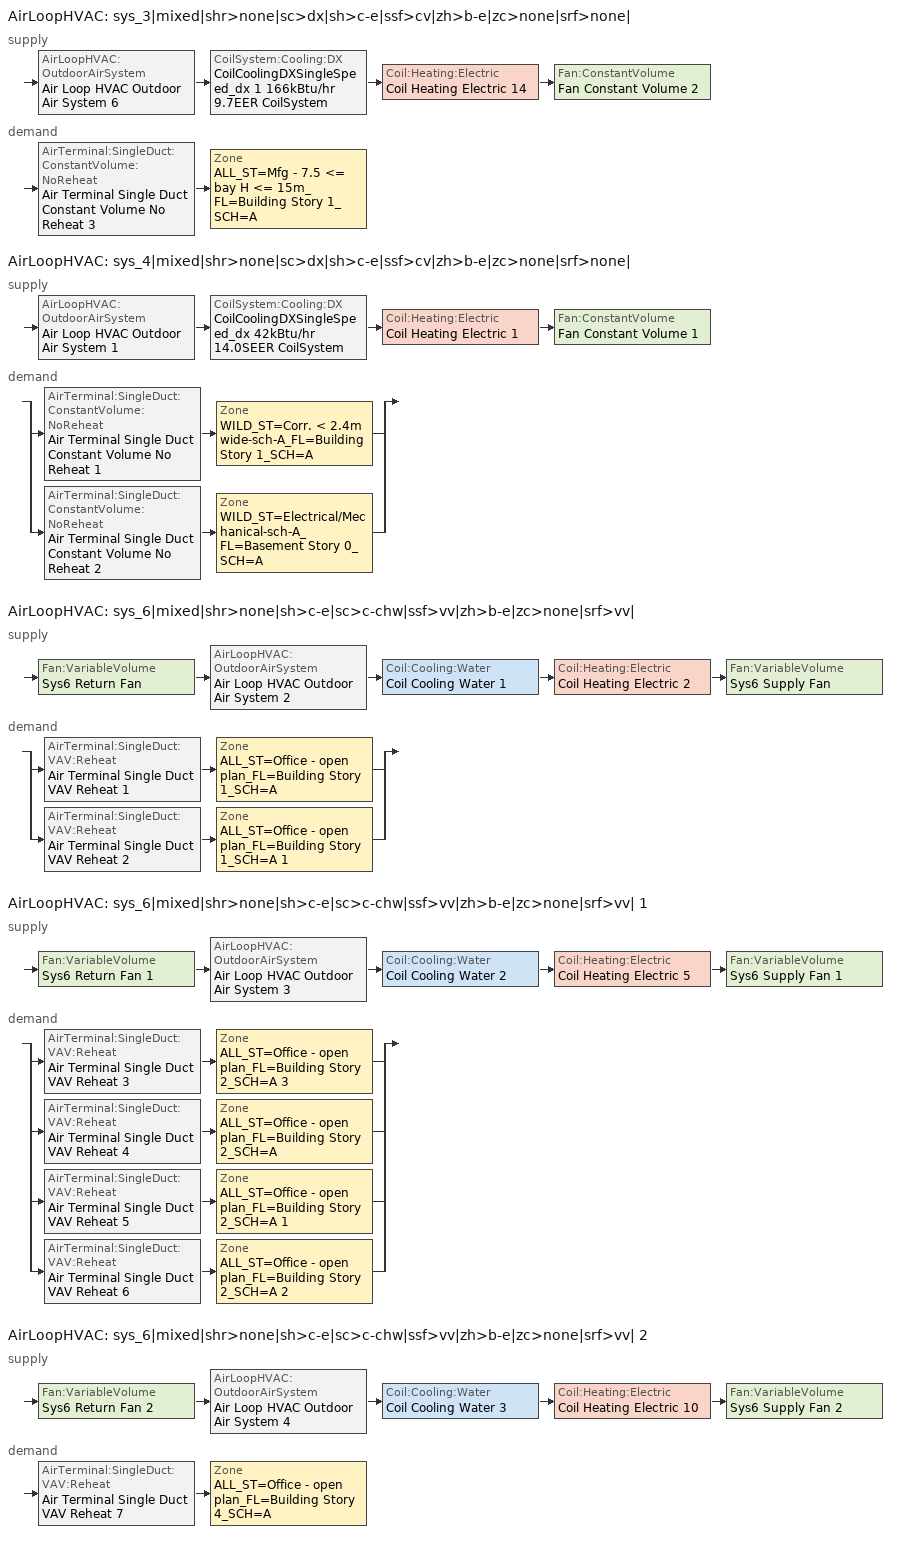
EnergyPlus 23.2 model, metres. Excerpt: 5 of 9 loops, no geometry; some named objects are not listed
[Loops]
AirLoopHVAC 'sys_3|mixed|shr>none|sc>dx|sh>c-e|ssf>cv|zh>b-e|zc>none|srf>none|'
 supply: AirLoopHVAC:OutdoorAirSystem 'Air Loop HVAC Outdoor Air System 6' > CoilSystem:Cooling:DX 'CoilCoolingDXSingleSpeed_dx 1 166kBtu/hr 9.7EER CoilSystem' > Coil:Heating:Electric 'Coil Heating Electric 14' > Fan:ConstantVolume 'Fan Constant Volume 2'
 demand: AirTerminal:SingleDuct:ConstantVolume:NoReheat 'Air Terminal Single Duct Constant Volume No Reheat 3' > Zone 'ALL_ST=Mfg - 7.5 <= bay H <= 15m_FL=Building Story 1_SCH=A'
AirLoopHVAC 'sys_4|mixed|shr>none|sc>dx|sh>c-e|ssf>cv|zh>b-e|zc>none|srf>none|'
 supply: AirLoopHVAC:OutdoorAirSystem 'Air Loop HVAC Outdoor Air System 1' > CoilSystem:Cooling:DX 'CoilCoolingDXSingleSpeed_dx 42kBtu/hr 14.0SEER CoilSystem' > Coil:Heating:Electric 'Coil Heating Electric 1' > Fan:ConstantVolume 'Fan Constant Volume 1'
 demand: split
  | AirTerminal:SingleDuct:ConstantVolume:NoReheat 'Air Terminal Single Duct Constant Volume No Reheat 1' > Zone 'WILD_ST=Corr. < 2.4m wide-sch-A_FL=Building Story 1_SCH=A'
  | AirTerminal:SingleDuct:ConstantVolume:NoReheat 'Air Terminal Single Duct Constant Volume No Reheat 2' > Zone 'WILD_ST=Electrical/Mechanical-sch-A_FL=Basement Story 0_SCH=A'
AirLoopHVAC 'sys_6|mixed|shr>none|sh>c-e|sc>c-chw|ssf>vv|zh>b-e|zc>none|srf>vv|'
 supply: Fan:VariableVolume 'Sys6 Return Fan' > AirLoopHVAC:OutdoorAirSystem 'Air Loop HVAC Outdoor Air System 2' > Coil:Cooling:Water 'Coil Cooling Water 1' > Coil:Heating:Electric 'Coil Heating Electric 2' > Fan:VariableVolume 'Sys6 Supply Fan'
 demand: split
  | AirTerminal:SingleDuct:VAV:Reheat 'Air Terminal Single Duct VAV Reheat 1' > Zone 'ALL_ST=Office - open plan_FL=Building Story 1_SCH=A'
  | AirTerminal:SingleDuct:VAV:Reheat 'Air Terminal Single Duct VAV Reheat 2' > Zone 'ALL_ST=Office - open plan_FL=Building Story 1_SCH=A 1'
AirLoopHVAC 'sys_6|mixed|shr>none|sh>c-e|sc>c-chw|ssf>vv|zh>b-e|zc>none|srf>vv| 1'
 supply: Fan:VariableVolume 'Sys6 Return Fan 1' > AirLoopHVAC:OutdoorAirSystem 'Air Loop HVAC Outdoor Air System 3' > Coil:Cooling:Water 'Coil Cooling Water 2' > Coil:Heating:Electric 'Coil Heating Electric 5' > Fan:VariableVolume 'Sys6 Supply Fan 1'
 demand: split
  | AirTerminal:SingleDuct:VAV:Reheat 'Air Terminal Single Duct VAV Reheat 3' > Zone 'ALL_ST=Office - open plan_FL=Building Story 2_SCH=A 3'
  | AirTerminal:SingleDuct:VAV:Reheat 'Air Terminal Single Duct VAV Reheat 4' > Zone 'ALL_ST=Office - open plan_FL=Building Story 2_SCH=A'
  | AirTerminal:SingleDuct:VAV:Reheat 'Air Terminal Single Duct VAV Reheat 5' > Zone 'ALL_ST=Office - open plan_FL=Building Story 2_SCH=A 1'
  | AirTerminal:SingleDuct:VAV:Reheat 'Air Terminal Single Duct VAV Reheat 6' > Zone 'ALL_ST=Office - open plan_FL=Building Story 2_SCH=A 2'
AirLoopHVAC 'sys_6|mixed|shr>none|sh>c-e|sc>c-chw|ssf>vv|zh>b-e|zc>none|srf>vv| 2'
 supply: Fan:VariableVolume 'Sys6 Return Fan 2' > AirLoopHVAC:OutdoorAirSystem 'Air Loop HVAC Outdoor Air System 4' > Coil:Cooling:Water 'Coil Cooling Water 3' > Coil:Heating:Electric 'Coil Heating Electric 10' > Fan:VariableVolume 'Sys6 Supply Fan 2'
 demand: AirTerminal:SingleDuct:VAV:Reheat 'Air Terminal Single Duct VAV Reheat 7' > Zone 'ALL_ST=Office - open plan_FL=Building Story 4_SCH=A'
[ZoneControl:Thermostat] Temperature Difference Between Cutout And Setpoint {deltaC}=0
Name | Zone or ZoneList | Control Type Schedule | Control 1
ALL_ST=Mfg - 7.5 <= bay H <= 15m_FL=Building Story 1_SCH=A Thermostat | ALL_ST=Mfg - 7.5 <= bay H <= 15m_FL=Building Story 1_SCH=A | ALL_ST=Mfg - 7.5 <= bay H <= 15m_FL=Building Story 1_SCH=A Thermostat Schedule | Space Function Mfg - 7.5 <= bay H <= 15m Thermostat 3
ALL_ST=Office - open plan_FL=Building Story 1_SCH=A Thermostat | ALL_ST=Office - open plan_FL=Building Story 1_SCH=A | ALL_ST=Office - open plan_FL=Building Story 1_SCH=A Thermostat Schedule | Space Function Office - open plan Thermostat 22
ALL_ST=Office - open plan_FL=Building Story 1_SCH=A 1 Thermostat | ALL_ST=Office - open plan_FL=Building Story 1_SCH=A 1 | ALL_ST=Office - open plan_FL=Building Story 1_SCH=A 1 Thermostat Schedule | Space Function Office - open plan Thermostat 26
ALL_ST=Office - open plan_FL=Building Story 2_SCH=A Thermostat | ALL_ST=Office - open plan_FL=Building Story 2_SCH=A | ALL_ST=Office - open plan_FL=Building Story 2_SCH=A Thermostat Schedule | Space Function Office - open plan Thermostat 19
ALL_ST=Office - open plan_FL=Building Story 2_SCH=A 1 Thermostat | ALL_ST=Office - open plan_FL=Building Story 2_SCH=A 1 | ALL_ST=Office - open plan_FL=Building Story 2_SCH=A 1 Thermostat Schedule | Space Function Office - open plan Thermostat 20
ALL_ST=Office - open plan_FL=Building Story 2_SCH=A 2 Thermostat | ALL_ST=Office - open plan_FL=Building Story 2_SCH=A 2 | ALL_ST=Office - open plan_FL=Building Story 2_SCH=A 2 Thermostat Schedule | Space Function Office - open plan Thermostat 21
ALL_ST=Office - open plan_FL=Building Story 2_SCH=A 3 Thermostat | ALL_ST=Office - open plan_FL=Building Story 2_SCH=A 3 | ALL_ST=Office - open plan_FL=Building Story 2_SCH=A 3 Thermostat Schedule | Space Function Office - open plan Thermostat 25
ALL_ST=Office - open plan_FL=Building Story 4_SCH=A Thermostat | ALL_ST=Office - open plan_FL=Building Story 4_SCH=A | ALL_ST=Office - open plan_FL=Building Story 4_SCH=A Thermostat Schedule | Space Function Office - open plan Thermostat 24
WILD_ST=Corr. < 2.4m wide-sch-A_FL=Building Story 1_SCH=A Thermostat | WILD_ST=Corr. < 2.4m wide-sch-A_FL=Building Story 1_SCH=A | WILD_ST=Corr. < 2.4m wide-sch-A_FL=Building Story 1_SCH=A Thermostat Schedule | Space Function Corr. < 2.4m wide-sch-A Thermostat 3
WILD_ST=Electrical/Mechanical-sch-A_FL=Basement Story 0_SCH=A Thermostat | WILD_ST=Electrical/Mechanical-sch-A_FL=Basement Story 0_SCH=A | WILD_ST=Electrical/Mechanical-sch-A_FL=Basement Story 0_SCH=A Thermostat Schedule | Space Function Electrical/Mechanical-sch-A Thermostat 3
[ThermostatSetpoint:DualSetpoint] Heating Setpoint Temperature Schedule=NECB-A-Thermostat Setpoint-Heating; Cooling Setpoint Temperature Schedule=NECB-A-Thermostat Setpoint-Cooling
Space Function Mfg - 7.5 <= bay H <= 15m Thermostat 3; Space Function Office - open plan Thermostat 22; Space Function Office - open plan Thermostat 26; Space Function Office - open plan Thermostat 19; Space Function Office - open plan Thermostat 20; Space Function Office - open plan Thermostat 21; Space Function Office - open plan Thermostat 25; Space Function Office - open plan Thermostat 24; Space Function Corr. < 2.4m wide-sch-A Thermostat 3; Space Function Electrical/Mechanical-sch-A Thermostat 3
[ZoneHVAC:Baseboard:Convective:Electric] Availability Schedule=Always On Discrete; Heating Design Capacity {W}=Autosize; Efficiency=1
Zone HVAC Baseboard Convective Electric 11; Zone HVAC Baseboard Convective Electric 3; Zone HVAC Baseboard Convective Electric 4; Zone HVAC Baseboard Convective Electric 6; Zone HVAC Baseboard Convective Electric 7; Zone HVAC Baseboard Convective Electric 8; Zone HVAC Baseboard Convective Electric 5; Zone HVAC Baseboard Convective Electric 9; Zone HVAC Baseboard Convective Electric 1; Zone HVAC Baseboard Convective Electric 2
[AirTerminal:SingleDuct:ConstantVolume:NoReheat] Availability Schedule=Always On Discrete; Maximum Air Flow Rate {m3/s}=AutoSize
Air Terminal Single Duct Constant Volume No Reheat 3; Air Terminal Single Duct Constant Volume No Reheat 1; Air Terminal Single Duct Constant Volume No Reheat 2
[Zone equipment]
ALL_ST=Mfg - 7.5 <= bay H <= 15m_FL=Building Story 1_SCH=A: Zone HVAC Baseboard Convective Electric 11, Air Terminal Single Duct Constant Volume No Reheat 3
ALL_ST=Office - open plan_FL=Building Story 1_SCH=A: Zone HVAC Baseboard Convective Electric 3, Air Terminal Single Duct VAV Reheat 1
ALL_ST=Office - open plan_FL=Building Story 1_SCH=A 1: Zone HVAC Baseboard Convective Electric 4, Air Terminal Single Duct VAV Reheat 2
ALL_ST=Office - open plan_FL=Building Story 2_SCH=A: Zone HVAC Baseboard Convective Electric 6, Air Terminal Single Duct VAV Reheat 4
ALL_ST=Office - open plan_FL=Building Story 2_SCH=A 1: Zone HVAC Baseboard Convective Electric 7, Air Terminal Single Duct VAV Reheat 5
ALL_ST=Office - open plan_FL=Building Story 2_SCH=A 2: Zone HVAC Baseboard Convective Electric 8, Air Terminal Single Duct VAV Reheat 6
ALL_ST=Office - open plan_FL=Building Story 2_SCH=A 3: Zone HVAC Baseboard Convective Electric 5, Air Terminal Single Duct VAV Reheat 3
ALL_ST=Office - open plan_FL=Building Story 4_SCH=A: Zone HVAC Baseboard Convective Electric 9, Air Terminal Single Duct VAV Reheat 7
WILD_ST=Corr. < 2.4m wide-sch-A_FL=Building Story 1_SCH=A: Zone HVAC Baseboard Convective Electric 1, Air Terminal Single Duct Constant Volume No Reheat 1
WILD_ST=Electrical/Mechanical-sch-A_FL=Basement Story 0_SCH=A: Zone HVAC Baseboard Convective Electric 2, Air Terminal Single Duct Constant Volume No Reheat 2
[Sizing:Zone] Zone Cooling Design Supply Air Temperature Input Method=TemperatureDifference; Zone Cooling Design Supply Air Temperature {C}=14; Zone Cooling Design Supply Air Temperature Difference {deltaC}=11; Zone Heating Design Supply Air Temperature Input Method=TemperatureDifference; Zone Heating Design Supply Air Temperature {C}=40; Zone Heating Design Supply Air Temperature Difference {deltaC}=21; Zone Cooling Design Supply Air Humidity Ratio {kgWater/kgDryAir}=0.0085; Zone Heating Design Supply Air Humidity Ratio {kgWater/kgDryAir}=0.008; Zone Heating Sizing Factor=1.3; Zone Cooling Sizing Factor=1.1; Cooling Design Air Flow Method=DesignDay; Cooling Design Air Flow Rate {m3/s}=0; Cooling Minimum Air Flow per Zone Floor Area {m3/s-m2}=0.000762; Cooling Minimum Air Flow {m3/s}=0; Cooling Minimum Air Flow Fraction=0; Heating Design Air Flow Method=DesignDay; Heating Design Air Flow Rate {m3/s}=0; Heating Maximum Air Flow per Zone Floor Area {m3/s-m2}=0.002032; Heating Maximum Air Flow {m3/s}=0.141576; Heating Maximum Air Flow Fraction=0.3; Account for Dedicated Outdoor Air System=No; Zone Load Sizing Method=Sensible Load Only No Latent Load; Zone Latent Cooling Design Supply Air Humidity Ratio Input Method=HumidityRatioDifference; Zone Cooling Design Supply Air Humidity Ratio Difference {kgWater/kgDryAir}=0.005; Zone Latent Heating Design Supply Air Humidity Ratio Input Method=HumidityRatioDifference; Zone Humidification Design Supply Air Humidity Ratio Difference {kgWater/kgDryAir}=0.005
Name | Design Specification Outdoor Air Object
ALL_ST=Mfg - 7.5 <= bay H <= 15m_FL=Building Story 1_SCH=A | ALL_ST=Mfg - 7.5 <= bay H <= 15m_FL=Building Story 1_SCH=A DSOA Space List
ALL_ST=Office - open plan_FL=Building Story 1_SCH=A | ALL_ST=Office - open plan_FL=Building Story 1_SCH=A DSOA Space List
ALL_ST=Office - open plan_FL=Building Story 1_SCH=A 1 | ALL_ST=Office - open plan_FL=Building Story 1_SCH=A 1 DSOA Space List
ALL_ST=Office - open plan_FL=Building Story 2_SCH=A | ALL_ST=Office - open plan_FL=Building Story 2_SCH=A DSOA Space List
ALL_ST=Office - open plan_FL=Building Story 2_SCH=A 1 | ALL_ST=Office - open plan_FL=Building Story 2_SCH=A 1 DSOA Space List
ALL_ST=Office - open plan_FL=Building Story 2_SCH=A 2 | ALL_ST=Office - open plan_FL=Building Story 2_SCH=A 2 DSOA Space List
ALL_ST=Office - open plan_FL=Building Story 2_SCH=A 3 | ALL_ST=Office - open plan_FL=Building Story 2_SCH=A 3 DSOA Space List
ALL_ST=Office - open plan_FL=Building Story 4_SCH=A | ALL_ST=Office - open plan_FL=Building Story 4_SCH=A DSOA Space List
WILD_ST=Corr. < 2.4m wide-sch-A_FL=Building Story 1_SCH=A | WILD_ST=Corr. < 2.4m wide-sch-A_FL=Building Story 1_SCH=A DSOA Space List
WILD_ST=Electrical/Mechanical-sch-A_FL=Basement Story 0_SCH=A | WILD_ST=Electrical/Mechanical-sch-A_FL=Basement Story 0_SCH=A DSOA Space List
[Controller:MechanicalVentilation] Demand Controlled Ventilation=No; System Outdoor Air Method=ZoneSum
Name | Availability Schedule | Zone or ZoneList Name 1 | Design Specification Outdoor Air Object Name 1 | Zone or ZoneList Name 2 | Design Specification Outdoor Air Object Name 2 | Zone or ZoneList Name 3 | Design Specification Outdoor Air Object Name 3 | Zone or ZoneList Name 4 | Design Specification Outdoor Air Object Name 4
Controller Mechanical Ventilation 6 | sys_3|mixed|shr>none|sc>dx|sh>c-e|ssf>cv|zh>b-e|zc>none|srf>none| Occ Sch | ALL_ST=Mfg - 7.5 <= bay H <= 15m_FL=Building Story 1_SCH=A | Space Function Mfg - 7.5 <= bay H <= 15m Ventilation
Controller Mechanical Ventilation 2 | sys_6|mixed|shr>none|sh>c-e|sc>c-chw|ssf>vv|zh>b-e|zc>none|srf>vv| Occ Sch | ALL_ST=Office - open plan_FL=Building Story 1_SCH=A | Space Function Office - open plan Ventilation | ALL_ST=Office - open plan_FL=Building Story 1_SCH=A 1 | Space Function Office - open plan Ventilation
Controller Mechanical Ventilation 3 | sys_6|mixed|shr>none|sh>c-e|sc>c-chw|ssf>vv|zh>b-e|zc>none|srf>vv| 1 Occ Sch | ALL_ST=Office - open plan_FL=Building Story 2_SCH=A | Space Function Office - open plan Ventilation | ALL_ST=Office - open plan_FL=Building Story 2_SCH=A 1 | Space Function Office - open plan Ventilation | ALL_ST=Office - open plan_FL=Building Story 2_SCH=A 2 | Space Function Office - open plan Ventilation | ALL_ST=Office - open plan_FL=Building Story 2_SCH=A 3 | Space Function Office - open plan Ventilation
Controller Mechanical Ventilation 4 | sys_6|mixed|shr>none|sh>c-e|sc>c-chw|ssf>vv|zh>b-e|zc>none|srf>vv| 2 Occ Sch | ALL_ST=Office - open plan_FL=Building Story 4_SCH=A | Space Function Office - open plan Ventilation
Controller Mechanical Ventilation 1 | sys_4|mixed|shr>none|sc>dx|sh>c-e|ssf>cv|zh>b-e|zc>none|srf>none| Occ Sch | WILD_ST=Corr. < 2.4m wide-sch-A_FL=Building Story 1_SCH=A | Space Function Corr. < 2.4m wide-sch-A Ventilation | WILD_ST=Electrical/Mechanical-sch-A_FL=Basement Story 0_SCH=A | Space Function Electrical/Mechanical-sch-A Ventilation
[DesignSpecification:OutdoorAir] Outdoor Air Method=Sum; Outdoor Air Flow per Zone {m3/s}=0; Outdoor Air Flow Air Changes per Hour {1/hr}=0
Name | Outdoor Air Flow per Person {m3/s-person} | Outdoor Air Flow per Zone Floor Area {m3/s-m2}
Space Function Mfg - 7.5 <= bay H <= 15m Ventilation | 0 | 0.00762
Space Function Office - open plan Ventilation | 0.0142092 | 0
Space Function Corr. < 2.4m wide-sch-A Ventilation; Space Function Electrical/Mechanical-sch-A Ventilation | 0 | 0.000254
[DesignSpecification:OutdoorAir:SpaceList]
Name | Space Name 1 | Space Design Specification Outdoor Air Object Name 1 | Space Name 2 | Space Design Specification Outdoor Air Object Name 2
ALL_ST=Mfg - 7.5 <= bay H <= 15m_FL=Building Story 1_SCH=A DSOA Space List | IntermediateBay | Space Function Mfg - 7.5 <= bay H <= 15m Ventilation
ALL_ST=Office - open plan_FL=Building Story 1_SCH=A DSOA Space List | FirstFloor_Breezeway | Space Function Office - open plan Ventilation
ALL_ST=Office - open plan_FL=Building Story 1_SCH=A 1 DSOA Space List | FirstFloor_Core_Southwest | Space Function Office - open plan Ventilation
ALL_ST=Office - open plan_FL=Building Story 2_SCH=A DSOA Space List | SecondFloor_Perimeter_Northeast | Space Function Office - open plan Ventilation
ALL_ST=Office - open plan_FL=Building Story 2_SCH=A 1 DSOA Space List | SecondFloor_Perimeter_Northwest | Space Function Office - open plan Ventilation
ALL_ST=Office - open plan_FL=Building Story 2_SCH=A 2 DSOA Space List | SecondFloor_Perimeter_Southeast | Space Function Office - open plan Ventilation | SecondFloor_Perimeter_Southwest | Space Function Office - open plan Ventilation
ALL_ST=Office - open plan_FL=Building Story 2_SCH=A 3 DSOA Space List | SecondFloorEast | Space Function Office - open plan Ventilation
ALL_ST=Office - open plan_FL=Building Story 4_SCH=A DSOA Space List | FourthFloor | Space Function Office - open plan Ventilation
WILD_ST=Corr. < 2.4m wide-sch-A_FL=Building Story 1_SCH=A DSOA Space List | FirstFloor_Hallway_Southwest | Space Function Corr. < 2.4m wide-sch-A Ventilation
WILD_ST=Electrical/Mechanical-sch-A_FL=Basement Story 0_SCH=A DSOA Space List | Basement | Space Function Electrical/Mechanical-sch-A Ventilation
[AirTerminal:SingleDuct:VAV:Reheat] Availability Schedule=Always On Discrete; Maximum Air Flow Rate {m3/s}=Autosize; Zone Minimum Air Flow Input Method=Constant; Constant Minimum Air Flow Fraction=0.3; Maximum Hot Water or Steam Flow Rate {m3/s}=Autosize; Minimum Hot Water or Steam Flow Rate {m3/s}=0; Convergence Tolerance=0.001; Damper Heating Action=Normal; Maximum Flow per Zone Floor Area During Reheat {m3/s-m2}=Autocalculate; Maximum Reheat Air Temperature {C}=43
Name | Fixed Minimum Air Flow Rate {m3/s} | Reheat Coil | Maximum Flow Fraction During Reheat
Air Terminal Single Duct VAV Reheat 1 | 0.1 | Coil Heating Electric 3 | 0.5
Air Terminal Single Duct VAV Reheat 2 | 0.52 | Coil Heating Electric 4 | 0.5
Air Terminal Single Duct VAV Reheat 4 | 0.19 | Coil Heating Electric 7 | 0.5
Air Terminal Single Duct VAV Reheat 5 | 0.19 | Coil Heating Electric 8 | 0.5
Air Terminal Single Duct VAV Reheat 6 | 0.45 | Coil Heating Electric 9 | 0.5
Air Terminal Single Duct VAV Reheat 3 | 0.6 | Coil Heating Electric 6 | 0.5
Air Terminal Single Duct VAV Reheat 7 | 0.6 | Coil Heating Electric 11 | Autocalculate
[Coil:Heating:Electric] Availability Schedule=Always On Discrete; Efficiency=1
Name | Nominal Capacity {W}
Coil Heating Electric 3 | 4748.79
Coil Heating Electric 4 | 8577.11
Coil Heating Electric 7 | 6730.42
Coil Heating Electric 8 | 7426.38
Coil Heating Electric 9 | 21431.8
Coil Heating Electric 6 | 14640
Coil Heating Electric 11 | 50777.7
Coil Heating Electric 14; Coil Heating Electric 1; Coil Heating Electric 2; Coil Heating Electric 5; Coil Heating Electric 10 | Autosize
[AirLoopHVAC] Design Supply Air Flow Rate {m3/s}=AutoSize; Design Return Air Flow Fraction of Supply Air Flow=1
sys_3|mixed|shr>none|sc>dx|sh>c-e|ssf>cv|zh>b-e|zc>none|srf>none|; sys_4|mixed|shr>none|sc>dx|sh>c-e|ssf>cv|zh>b-e|zc>none|srf>none|; sys_6|mixed|shr>none|sh>c-e|sc>c-chw|ssf>vv|zh>b-e|zc>none|srf>vv|; sys_6|mixed|shr>none|sh>c-e|sc>c-chw|ssf>vv|zh>b-e|zc>none|srf>vv| 1; sys_6|mixed|shr>none|sh>c-e|sc>c-chw|ssf>vv|zh>b-e|zc>none|srf>vv| 2
[Sizing:System] Type of Load to Size On=Sensible; Design Outdoor Air Flow Rate {m3/s}=Autosize; Preheat Design Temperature {C}=7; Preheat Design Humidity Ratio {kgWater/kgDryAir}=0.008; Precool Design Humidity Ratio {kgWater/kgDryAir}=0.008; Central Cooling Design Supply Air Temperature {C}=13; Type of Zone Sum to Use=NonCoincident; 100% Outdoor Air in Cooling=No; 100% Outdoor Air in Heating=No; Central Cooling Design Supply Air Humidity Ratio {kgWater/kgDryAir}=0.0085; Central Heating Design Supply Air Humidity Ratio {kgWater/kgDryAir}=0.008; Cooling Supply Air Flow Rate Method=DesignDay; Cooling Supply Air Flow Rate {m3/s}=0; Cooling Supply Air Flow Rate Per Floor Area {m3/s-m2}=0.00996765; Cooling Fraction of Autosized Cooling Supply Air Flow Rate=1; Cooling Supply Air Flow Rate Per Unit Cooling Capacity {m3/s-W}=3.94755e-05; Heating Supply Air Flow Rate Method=DesignDay; Heating Supply Air Flow Rate {m3/s}=0; Heating Supply Air Flow Rate Per Floor Area {m3/s-m2}=0.00996765; Heating Fraction of Autosized Heating Supply Air Flow Rate=1; Heating Fraction of Autosized Cooling Supply Air Flow Rate=1; Heating Supply Air Flow Rate Per Unit Heating Capacity {m3/s-W}=3.15882e-05; System Outdoor Air Method=ZoneSum; Zone Maximum Outdoor Air Fraction=1; Cooling Design Capacity Method=CoolingDesignCapacity; Cooling Design Capacity {W}=Autosize; Cooling Design Capacity Per Floor Area {W/m2}=234.7; Fraction of Autosized Cooling Design Capacity=1; Heating Design Capacity Method=HeatingDesignCapacity; Heating Design Capacity {W}=Autosize; Heating Design Capacity Per Floor Area {W/m2}=157; Fraction of Autosized Heating Design Capacity=1; Central Cooling Capacity Control Method=OnOff; Occupant Diversity=Autosize
Name | Central Heating Maximum System Air Flow Ratio | Precool Design Temperature {C} | Central Heating Design Supply Air Temperature {C}
sys_3|mixed|shr>none|sc>dx|sh>c-e|ssf>cv|zh>b-e|zc>none|srf>none|; sys_4|mixed|shr>none|sc>dx|sh>c-e|ssf>cv|zh>b-e|zc>none|srf>none| | 1 | 13 | 43
sys_6|mixed|shr>none|sh>c-e|sc>c-chw|ssf>vv|zh>b-e|zc>none|srf>vv|; sys_6|mixed|shr>none|sh>c-e|sc>c-chw|ssf>vv|zh>b-e|zc>none|srf>vv| 1; sys_6|mixed|shr>none|sh>c-e|sc>c-chw|ssf>vv|zh>b-e|zc>none|srf>vv| 2 | 0.3 | 12.8 | 13.1
[Controller:OutdoorAir] Minimum Outdoor Air Flow Rate {m3/s}=Autosize; Maximum Outdoor Air Flow Rate {m3/s}=Autosize; Economizer Control Action Type=ModulateFlow; Lockout Type=NoLockout; Minimum Limit Type=FixedMinimum; High Humidity Control=No; Control High Indoor Humidity Based on Outdoor Humidity Ratio=Yes; Heat Recovery Bypass Control Type=BypassWhenWithinEconomizerLimits; Economizer Operation Staging=InterlockedWithMechanicalCooling
Name | Economizer Control Type | Minimum Outdoor Air Schedule | Mechanical Ventilation Controller | Economizer Maximum Limit Dry-Bulb Temperature {C} | Economizer Maximum Limit Enthalpy {J/kg} | Economizer Minimum Limit Dry-Bulb Temperature {C}
Controller Outdoor Air 6 | DifferentialEnthalpy | sys_3|mixed|shr>none|sc>dx|sh>c-e|ssf>cv|zh>b-e|zc>none|srf>none| Occ Sch | Controller Mechanical Ventilation 6
Controller Outdoor Air 1 | NoEconomizer | sys_4|mixed|shr>none|sc>dx|sh>c-e|ssf>cv|zh>b-e|zc>none|srf>none| Occ Sch | Controller Mechanical Ventilation 1 | 28 | 64000 | -100
Controller Outdoor Air 2 | NoEconomizer | sys_6|mixed|shr>none|sh>c-e|sc>c-chw|ssf>vv|zh>b-e|zc>none|srf>vv| Occ Sch | Controller Mechanical Ventilation 2 | 28 | 64000 | -100
Controller Outdoor Air 3 | DifferentialEnthalpy | sys_6|mixed|shr>none|sh>c-e|sc>c-chw|ssf>vv|zh>b-e|zc>none|srf>vv| 1 Occ Sch | Controller Mechanical Ventilation 3
Controller Outdoor Air 4 | DifferentialEnthalpy | sys_6|mixed|shr>none|sh>c-e|sc>c-chw|ssf>vv|zh>b-e|zc>none|srf>vv| 2 Occ Sch | Controller Mechanical Ventilation 4
[SetpointManager:MixedAir] Control Variable=Temperature
Name | Setpoint Node or NodeList
sys_3|mixed|shr>none|sc>dx|sh>c-e|ssf>cv|zh>b-e|zc>none|srf>none| Mixed Air Node OS Default SPM | sys_3|mixed|shr>none|sc>dx|sh>c-e|ssf>cv|zh>b-e|zc>none|srf>none| Mixed Air Node
CoilCoolingDXSingleSpeed_dx 1 166kBtu/hr 9.7EER Outlet Air Node OS Default SPM | CoilCoolingDXSingleSpeed_dx 1 166kBtu/hr 9.7EER Outlet Air Node
Coil Heating Electric 14 Outlet Air Node OS Default SPM | Coil Heating Electric 14 Outlet Air Node
sys_4|mixed|shr>none|sc>dx|sh>c-e|ssf>cv|zh>b-e|zc>none|srf>none| Mixed Air Node OS Default SPM | sys_4|mixed|shr>none|sc>dx|sh>c-e|ssf>cv|zh>b-e|zc>none|srf>none| Mixed Air Node
CoilCoolingDXSingleSpeed_dx 42kBtu/hr 14.0SEER Outlet Air Node OS Default SPM | CoilCoolingDXSingleSpeed_dx 42kBtu/hr 14.0SEER Outlet Air Node
Coil Heating Electric 1 Outlet Air Node OS Default SPM | Coil Heating Electric 1 Outlet Air Node
Sys6 Return Fan Outlet Air Node OS Default SPM | Sys6 Return Fan Outlet Air Node
sys_6|mixed|shr>none|sh>c-e|sc>c-chw|ssf>vv|zh>b-e|zc>none|srf>vv| Mixed Air Node OS Default SPM | sys_6|mixed|shr>none|sh>c-e|sc>c-chw|ssf>vv|zh>b-e|zc>none|srf>vv| Mixed Air Node
Coil Cooling Water 1 Outlet Air Node OS Default SPM | Coil Cooling Water 1 Outlet Air Node
Coil Heating Electric 2 Outlet Air Node OS Default SPM | Coil Heating Electric 2 Outlet Air Node
Sys6 Return Fan 1 Outlet Air Node OS Default SPM | Sys6 Return Fan 1 Outlet Air Node
sys_6|mixed|shr>none|sh>c-e|sc>c-chw|ssf>vv|zh>b-e|zc>none|srf>vv| 1 Mixed Air Node OS Default SPM | sys_6|mixed|shr>none|sh>c-e|sc>c-chw|ssf>vv|zh>b-e|zc>none|srf>vv| 1 Mixed Air Node
Coil Cooling Water 2 Outlet Air Node OS Default SPM | Coil Cooling Water 2 Outlet Air Node
Coil Heating Electric 5 Outlet Air Node OS Default SPM | Coil Heating Electric 5 Outlet Air Node
Sys6 Return Fan 2 Outlet Air Node OS Default SPM | Sys6 Return Fan 2 Outlet Air Node
sys_6|mixed|shr>none|sh>c-e|sc>c-chw|ssf>vv|zh>b-e|zc>none|srf>vv| 2 Mixed Air Node OS Default SPM | sys_6|mixed|shr>none|sh>c-e|sc>c-chw|ssf>vv|zh>b-e|zc>none|srf>vv| 2 Mixed Air Node
Coil Cooling Water 3 Outlet Air Node OS Default SPM | Coil Cooling Water 3 Outlet Air Node
Coil Heating Electric 10 Outlet Air Node OS Default SPM | Coil Heating Electric 10 Outlet Air Node
[CoilSystem:Cooling:DX] Availability Schedule=Always On Discrete
Name | Cooling Coil
CoilCoolingDXSingleSpeed_dx 1 166kBtu/hr 9.7EER CoilSystem | CoilCoolingDXSingleSpeed_dx 1 166kBtu/hr 9.7EER
CoilCoolingDXSingleSpeed_dx 42kBtu/hr 14.0SEER CoilSystem | CoilCoolingDXSingleSpeed_dx 42kBtu/hr 14.0SEER
[Coil:Cooling:DX:SingleSpeed] Availability Schedule=Always On Discrete; Gross Rated Total Cooling Capacity {W}=Autosize; Gross Rated Sensible Heat Ratio=Autosize; Rated Air Flow Rate {m3/s}=Autosize; Rated Evaporator Fan Power Per Volume Flow Rate 2017 {W/(m3/s)}=773.3; Rated Evaporator Fan Power Per Volume Flow Rate 2023 {W/(m3/s)}=934.4; Total Cooling Capacity Function of Temperature Curve=DXCOOL-NECB2011-REF-CAPFT; Total Cooling Capacity Function of Flow Fraction Curve=DXCOOL-NECB2011-REF-CAPFFLOW; Energy Input Ratio Function of Temperature Curve=DXCOOL-NECB2011-REF-COOLEIRFT; Energy Input Ratio Function of Flow Fraction Curve=DXCOOL-NECB2011-REF-COOLEIRFFLOW; Part Load Fraction Correlation Curve=DXCOOL-NECB2011-REF-COOLPLFFPLR; Minimum Outdoor Dry-Bulb Temperature for Compressor Operation {C}=-25; Nominal Time for Condensate Removal to Begin {s}=0; Ratio of Initial Moisture Evaporation Rate and Steady State Latent Capacity=0; Maximum Cycling Rate {cycles/hr}=0; Latent Capacity Time Constant {s}=0; Condenser Type=AirCooled; Evaporative Condenser Effectiveness=0.9; Evaporative Condenser Air Flow Rate {m3/s}=Autosize; Evaporative Condenser Pump Rated Power Consumption {W}=Autosize; Crankcase Heater Capacity {W}=0; Maximum Outdoor Dry-Bulb Temperature for Crankcase Heater Operation {C}=10; Basin Heater Capacity {W/K}=0; Basin Heater Setpoint Temperature {C}=2
Name | Gross Rated Cooling COP {W/W}
CoilCoolingDXSingleSpeed_dx 1 166kBtu/hr 9.7EER | 3.36681
CoilCoolingDXSingleSpeed_dx 42kBtu/hr 14.0SEER | 3.8248
[Fan:ConstantVolume] Fan Total Efficiency=0.39975; Pressure Rise {Pa}=640; Maximum Flow Rate {m3/s}=AutoSize; Motor Efficiency=0.615; Motor In Airstream Fraction=1
Name | Availability Schedule
Fan Constant Volume 2 | sys_3|mixed|shr>none|sc>dx|sh>c-e|ssf>cv|zh>b-e|zc>none|srf>none| Occ Sch
Fan Constant Volume 1 | sys_4|mixed|shr>none|sc>dx|sh>c-e|ssf>cv|zh>b-e|zc>none|srf>none| Occ Sch
[SetpointManager:SingleZone:Reheat] Control Variable=Temperature; Minimum Supply Air Temperature {C}=13; Maximum Supply Air Temperature {C}=43
Name | Control Zone | Setpoint Node or NodeList
Setpoint Manager Single Zone Reheat 2 | ALL_ST=Mfg - 7.5 <= bay H <= 15m_FL=Building Story 1_SCH=A | sys_3|mixed|shr>none|sc>dx|sh>c-e|ssf>cv|zh>b-e|zc>none|srf>none| Supply Outlet Node
Setpoint Manager Single Zone Reheat 1 | WILD_ST=Corr. < 2.4m wide-sch-A_FL=Building Story 1_SCH=A | sys_4|mixed|shr>none|sc>dx|sh>c-e|ssf>cv|zh>b-e|zc>none|srf>none| Supply Outlet Node
[Controller:WaterCoil] Control Variable=Temperature; Action=Reverse; Actuator Variable=Flow; Controller Convergence Tolerance {deltaC}=Autosize; Maximum Actuated Flow {m3/s}=Autosize; Minimum Actuated Flow {m3/s}=0
Controller Water Coil 1; Controller Water Coil 2; Controller Water Coil 3
[Fan:VariableVolume] Maximum Flow Rate {m3/s}=AutoSize; Fan Power Minimum Flow Rate Input Method=Fraction; Fan Power Minimum Flow Fraction=0.68; Fan Power Minimum Air Flow Rate {m3/s}=0; Motor In Airstream Fraction=1; Fan Power Coefficient 1=-2.4176; Fan Power Coefficient 2=9.5874; Fan Power Coefficient 3=-11.559; Fan Power Coefficient 4=5.4009; Fan Power Coefficient 5=0
Name | Availability Schedule | Fan Total Efficiency | Pressure Rise {Pa} | Motor Efficiency
Sys6 Return Fan | sys_6|mixed|shr>none|sh>c-e|sc>c-chw|ssf>vv|zh>b-e|zc>none|srf>vv| Occ Sch | 0.299975 | 250 | 0.4615
Sys6 Supply Fan | sys_6|mixed|shr>none|sh>c-e|sc>c-chw|ssf>vv|zh>b-e|zc>none|srf>vv| Occ Sch | 0.549965 | 1000 | 0.8461
Sys6 Return Fan 1 | sys_6|mixed|shr>none|sh>c-e|sc>c-chw|ssf>vv|zh>b-e|zc>none|srf>vv| 1 Occ Sch | 0.299975 | 250 | 0.4615
Sys6 Supply Fan 1 | sys_6|mixed|shr>none|sh>c-e|sc>c-chw|ssf>vv|zh>b-e|zc>none|srf>vv| 1 Occ Sch | 0.549965 | 1000 | 0.8461
Sys6 Return Fan 2 | sys_6|mixed|shr>none|sh>c-e|sc>c-chw|ssf>vv|zh>b-e|zc>none|srf>vv| 2 Occ Sch | 0.299975 | 250 | 0.4615
Sys6 Supply Fan 2 | sys_6|mixed|shr>none|sh>c-e|sc>c-chw|ssf>vv|zh>b-e|zc>none|srf>vv| 2 Occ Sch | 0.549965 | 1000 | 0.8461
[Coil:Cooling:Water] Availability Schedule=Always On Discrete; Design Water Flow Rate {m3/s}=Autosize; Design Air Flow Rate {m3/s}=Autosize; Design Inlet Water Temperature {C}=Autosize; Design Inlet Air Temperature {C}=Autosize; Design Outlet Air Temperature {C}=Autosize; Design Inlet Air Humidity Ratio {kgWater/kgDryAir}=Autosize; Design Outlet Air Humidity Ratio {kgWater/kgDryAir}=Autosize; Type of Analysis=SimpleAnalysis; Heat Exchanger Configuration=CrossFlow
Coil Cooling Water 1; Coil Cooling Water 2; Coil Cooling Water 3
[SetpointManager:Scheduled] Control Variable=Temperature
Name | Schedule | Setpoint Node or NodeList
Setpoint Manager Scheduled 3 | Supply Air Temp | sys_6|mixed|shr>none|sh>c-e|sc>c-chw|ssf>vv|zh>b-e|zc>none|srf>vv| Supply Outlet Node
Setpoint Manager Scheduled 4 | Supply Air Temp 1 | sys_6|mixed|shr>none|sh>c-e|sc>c-chw|ssf>vv|zh>b-e|zc>none|srf>vv| 1 Supply Outlet Node
Setpoint Manager Scheduled 5 | Supply Air Temp 2 | sys_6|mixed|shr>none|sh>c-e|sc>c-chw|ssf>vv|zh>b-e|zc>none|srf>vv| 2 Supply Outlet Node
[Schedule:Day:Interval]
NECB-A-Thermostat Setpoint-Heating Sun|Hol Day; NECB-A-Thermostat Setpoint-Heating Sat Day: No, 24:00, 18
NECB-A-Thermostat Setpoint-Heating Default|Wkdy Day; NECB-A-Thermostat Setpoint-Heating Default: No, 06:00, 18, 07:00, 20, 21:00, 22, 24:00, 18
NECB-A-Thermostat Setpoint-Cooling Sun|Hol Day; NECB-A-Thermostat Setpoint-Cooling Sat Day: No, 24:00, 35
NECB-A-Thermostat Setpoint-Cooling Default|Wkdy Day; NECB-A-Thermostat Setpoint-Cooling Default: No, 06:00, 35, 21:00, 24, 24:00, 35
Schedule Day 37; Schedule Day 39; Schedule Day 40; Schedule Day 41; Schedule Day 38: No, 24:00, 0
sys_3|mixed|shr>none|sc>dx|sh>c-e|ssf>cv|zh>b-e|zc>none|srf>none| Occ Sch Default; sys_6|mixed|shr>none|sh>c-e|sc>c-chw|ssf>vv|zh>b-e|zc>none|srf>vv| Occ Sch Default; sys_6|mixed|shr>none|sh>c-e|sc>c-chw|ssf>vv|zh>b-e|zc>none|srf>vv| 1 Occ Sch Default; sys_6|mixed|shr>none|sh>c-e|sc>c-chw|ssf>vv|zh>b-e|zc>none|srf>vv| 2 Occ Sch Default; sys_4|mixed|shr>none|sc>dx|sh>c-e|ssf>cv|zh>b-e|zc>none|srf>none| Occ Sch Default: No, 08:00, 0, 19:00, 1, 24:00, 0
sys_3|mixed|shr>none|sc>dx|sh>c-e|ssf>cv|zh>b-e|zc>none|srf>none| Occ Sch Summer Design Day; sys_3|mixed|shr>none|sc>dx|sh>c-e|ssf>cv|zh>b-e|zc>none|srf>none| Occ Sch Winter Design Day; sys_6|mixed|shr>none|sh>c-e|sc>c-chw|ssf>vv|zh>b-e|zc>none|srf>vv| Occ Sch Summer Design Day; sys_6|mixed|shr>none|sh>c-e|sc>c-chw|ssf>vv|zh>b-e|zc>none|srf>vv| Occ Sch Winter Design Day; sys_6|mixed|shr>none|sh>c-e|sc>c-chw|ssf>vv|zh>b-e|zc>none|srf>vv| 1 Occ Sch Summer Design Day; sys_6|mixed|shr>none|sh>c-e|sc>c-chw|ssf>vv|zh>b-e|zc>none|srf>vv| 1 Occ Sch Winter Design Day; sys_6|mixed|shr>none|sh>c-e|sc>c-chw|ssf>vv|zh>b-e|zc>none|srf>vv| 2 Occ Sch Summer Design Day; sys_6|mixed|shr>none|sh>c-e|sc>c-chw|ssf>vv|zh>b-e|zc>none|srf>vv| 2 Occ Sch Winter Design Day; sys_4|mixed|shr>none|sc>dx|sh>c-e|ssf>cv|zh>b-e|zc>none|srf>none| Occ Sch Summer Design Day; sys_4|mixed|shr>none|sc>dx|sh>c-e|ssf>cv|zh>b-e|zc>none|srf>none| Occ Sch Winter Design Day: No, 24:00, 1
Supply Air Temp Default; Supply Air Temp Default 1; Supply Air Temp Default 2: No, 24:00, 13
[Schedule:Week:Daily]
NECB-A-Thermostat Setpoint-Heating Week Rule - Jan1-Dec31: NECB-A-Thermostat Setpoint-Heating Sun|Hol Day, NECB-A-Thermostat Setpoint-Heating Default|Wkdy Day, NECB-A-Thermostat Setpoint-Heating Default|Wkdy Day, NECB-A-Thermostat Setpoint-Heating Default|Wkdy Day, NECB-A-Thermostat Setpoint-Heating Default|Wkdy Day, NECB-A-Thermostat Setpoint-Heating Default|Wkdy Day, NECB-A-Thermostat Setpoint-Heating Sat Day, NECB-A-Thermostat Setpoint-Heating Default, NECB-A-Thermostat Setpoint-Heating Default, NECB-A-Thermostat Setpoint-Heating Default, NECB-A-Thermostat Setpoint-Heating Default, NECB-A-Thermostat Setpoint-Heating Default
NECB-A-Thermostat Setpoint-Cooling Week Rule - Jan1-Dec31: NECB-A-Thermostat Setpoint-Cooling Sun|Hol Day, NECB-A-Thermostat Setpoint-Cooling Default|Wkdy Day, NECB-A-Thermostat Setpoint-Cooling Default|Wkdy Day, NECB-A-Thermostat Setpoint-Cooling Default|Wkdy Day, NECB-A-Thermostat Setpoint-Cooling Default|Wkdy Day, NECB-A-Thermostat Setpoint-Cooling Default|Wkdy Day, NECB-A-Thermostat Setpoint-Cooling Sat Day, NECB-A-Thermostat Setpoint-Cooling Default, NECB-A-Thermostat Setpoint-Cooling Default, NECB-A-Thermostat Setpoint-Cooling Default, NECB-A-Thermostat Setpoint-Cooling Default, NECB-A-Thermostat Setpoint-Cooling Default
sys_3|mixed|shr>none|sc>dx|sh>c-e|ssf>cv|zh>b-e|zc>none|srf>none| Occ Sch Week Rule - Jan1-Dec31: Schedule Day 37, sys_3|mixed|shr>none|sc>dx|sh>c-e|ssf>cv|zh>b-e|zc>none|srf>none| Occ Sch Default, sys_3|mixed|shr>none|sc>dx|sh>c-e|ssf>cv|zh>b-e|zc>none|srf>none| Occ Sch Default, sys_3|mixed|shr>none|sc>dx|sh>c-e|ssf>cv|zh>b-e|zc>none|srf>none| Occ Sch Default, sys_3|mixed|shr>none|sc>dx|sh>c-e|ssf>cv|zh>b-e|zc>none|srf>none| Occ Sch Default, sys_3|mixed|shr>none|sc>dx|sh>c-e|ssf>cv|zh>b-e|zc>none|srf>none| Occ Sch Default, Schedule Day 37, sys_3|mixed|shr>none|sc>dx|sh>c-e|ssf>cv|zh>b-e|zc>none|srf>none| Occ Sch Default, sys_3|mixed|shr>none|sc>dx|sh>c-e|ssf>cv|zh>b-e|zc>none|srf>none| Occ Sch Summer Design Day, sys_3|mixed|shr>none|sc>dx|sh>c-e|ssf>cv|zh>b-e|zc>none|srf>none| Occ Sch Winter Design Day, sys_3|mixed|shr>none|sc>dx|sh>c-e|ssf>cv|zh>b-e|zc>none|srf>none| Occ Sch Default, sys_3|mixed|shr>none|sc>dx|sh>c-e|ssf>cv|zh>b-e|zc>none|srf>none| Occ Sch Default
sys_6|mixed|shr>none|sh>c-e|sc>c-chw|ssf>vv|zh>b-e|zc>none|srf>vv| Occ Sch Week Rule - Jan1-Dec31: Schedule Day 39, sys_6|mixed|shr>none|sh>c-e|sc>c-chw|ssf>vv|zh>b-e|zc>none|srf>vv| Occ Sch Default, sys_6|mixed|shr>none|sh>c-e|sc>c-chw|ssf>vv|zh>b-e|zc>none|srf>vv| Occ Sch Default, sys_6|mixed|shr>none|sh>c-e|sc>c-chw|ssf>vv|zh>b-e|zc>none|srf>vv| Occ Sch Default, sys_6|mixed|shr>none|sh>c-e|sc>c-chw|ssf>vv|zh>b-e|zc>none|srf>vv| Occ Sch Default, sys_6|mixed|shr>none|sh>c-e|sc>c-chw|ssf>vv|zh>b-e|zc>none|srf>vv| Occ Sch Default, Schedule Day 39, sys_6|mixed|shr>none|sh>c-e|sc>c-chw|ssf>vv|zh>b-e|zc>none|srf>vv| Occ Sch Default, sys_6|mixed|shr>none|sh>c-e|sc>c-chw|ssf>vv|zh>b-e|zc>none|srf>vv| Occ Sch Summer Design Day, sys_6|mixed|shr>none|sh>c-e|sc>c-chw|ssf>vv|zh>b-e|zc>none|srf>vv| Occ Sch Winter Design Day, sys_6|mixed|shr>none|sh>c-e|sc>c-chw|ssf>vv|zh>b-e|zc>none|srf>vv| Occ Sch Default, sys_6|mixed|shr>none|sh>c-e|sc>c-chw|ssf>vv|zh>b-e|zc>none|srf>vv| Occ Sch Default
sys_6|mixed|shr>none|sh>c-e|sc>c-chw|ssf>vv|zh>b-e|zc>none|srf>vv| 1 Occ Sch Week Rule - Jan1-Dec31: Schedule Day 40, sys_6|mixed|shr>none|sh>c-e|sc>c-chw|ssf>vv|zh>b-e|zc>none|srf>vv| 1 Occ Sch Default, sys_6|mixed|shr>none|sh>c-e|sc>c-chw|ssf>vv|zh>b-e|zc>none|srf>vv| 1 Occ Sch Default, sys_6|mixed|shr>none|sh>c-e|sc>c-chw|ssf>vv|zh>b-e|zc>none|srf>vv| 1 Occ Sch Default, sys_6|mixed|shr>none|sh>c-e|sc>c-chw|ssf>vv|zh>b-e|zc>none|srf>vv| 1 Occ Sch Default, sys_6|mixed|shr>none|sh>c-e|sc>c-chw|ssf>vv|zh>b-e|zc>none|srf>vv| 1 Occ Sch Default, Schedule Day 40, sys_6|mixed|shr>none|sh>c-e|sc>c-chw|ssf>vv|zh>b-e|zc>none|srf>vv| 1 Occ Sch Default, sys_6|mixed|shr>none|sh>c-e|sc>c-chw|ssf>vv|zh>b-e|zc>none|srf>vv| 1 Occ Sch Summer Design Day, sys_6|mixed|shr>none|sh>c-e|sc>c-chw|ssf>vv|zh>b-e|zc>none|srf>vv| 1 Occ Sch Winter Design Day, sys_6|mixed|shr>none|sh>c-e|sc>c-chw|ssf>vv|zh>b-e|zc>none|srf>vv| 1 Occ Sch Default, sys_6|mixed|shr>none|sh>c-e|sc>c-chw|ssf>vv|zh>b-e|zc>none|srf>vv| 1 Occ Sch Default
sys_6|mixed|shr>none|sh>c-e|sc>c-chw|ssf>vv|zh>b-e|zc>none|srf>vv| 2 Occ Sch Week Rule - Jan1-Dec31: Schedule Day 41, sys_6|mixed|shr>none|sh>c-e|sc>c-chw|ssf>vv|zh>b-e|zc>none|srf>vv| 2 Occ Sch Default, sys_6|mixed|shr>none|sh>c-e|sc>c-chw|ssf>vv|zh>b-e|zc>none|srf>vv| 2 Occ Sch Default, sys_6|mixed|shr>none|sh>c-e|sc>c-chw|ssf>vv|zh>b-e|zc>none|srf>vv| 2 Occ Sch Default, sys_6|mixed|shr>none|sh>c-e|sc>c-chw|ssf>vv|zh>b-e|zc>none|srf>vv| 2 Occ Sch Default, sys_6|mixed|shr>none|sh>c-e|sc>c-chw|ssf>vv|zh>b-e|zc>none|srf>vv| 2 Occ Sch Default, Schedule Day 41, sys_6|mixed|shr>none|sh>c-e|sc>c-chw|ssf>vv|zh>b-e|zc>none|srf>vv| 2 Occ Sch Default, sys_6|mixed|shr>none|sh>c-e|sc>c-chw|ssf>vv|zh>b-e|zc>none|srf>vv| 2 Occ Sch Summer Design Day, sys_6|mixed|shr>none|sh>c-e|sc>c-chw|ssf>vv|zh>b-e|zc>none|srf>vv| 2 Occ Sch Winter Design Day, sys_6|mixed|shr>none|sh>c-e|sc>c-chw|ssf>vv|zh>b-e|zc>none|srf>vv| 2 Occ Sch Default, sys_6|mixed|shr>none|sh>c-e|sc>c-chw|ssf>vv|zh>b-e|zc>none|srf>vv| 2 Occ Sch Default
sys_4|mixed|shr>none|sc>dx|sh>c-e|ssf>cv|zh>b-e|zc>none|srf>none| Occ Sch Week Rule - Jan1-Dec31: Schedule Day 38, sys_4|mixed|shr>none|sc>dx|sh>c-e|ssf>cv|zh>b-e|zc>none|srf>none| Occ Sch Default, sys_4|mixed|shr>none|sc>dx|sh>c-e|ssf>cv|zh>b-e|zc>none|srf>none| Occ Sch Default, sys_4|mixed|shr>none|sc>dx|sh>c-e|ssf>cv|zh>b-e|zc>none|srf>none| Occ Sch Default, sys_4|mixed|shr>none|sc>dx|sh>c-e|ssf>cv|zh>b-e|zc>none|srf>none| Occ Sch Default, sys_4|mixed|shr>none|sc>dx|sh>c-e|ssf>cv|zh>b-e|zc>none|srf>none| Occ Sch Default, Schedule Day 38, sys_4|mixed|shr>none|sc>dx|sh>c-e|ssf>cv|zh>b-e|zc>none|srf>none| Occ Sch Default, sys_4|mixed|shr>none|sc>dx|sh>c-e|ssf>cv|zh>b-e|zc>none|srf>none| Occ Sch Summer Design Day, sys_4|mixed|shr>none|sc>dx|sh>c-e|ssf>cv|zh>b-e|zc>none|srf>none| Occ Sch Winter Design Day, sys_4|mixed|shr>none|sc>dx|sh>c-e|ssf>cv|zh>b-e|zc>none|srf>none| Occ Sch Default, sys_4|mixed|shr>none|sc>dx|sh>c-e|ssf>cv|zh>b-e|zc>none|srf>none| Occ Sch Default
Supply Air Temp Week Rule - Jan1-Dec31: Supply Air Temp Default, Supply Air Temp Default, Supply Air Temp Default, Supply Air Temp Default, Supply Air Temp Default, Supply Air Temp Default, Supply Air Temp Default, Supply Air Temp Default, Supply Air Temp Default, Supply Air Temp Default, Supply Air Temp Default, Supply Air Temp Default
Supply Air Temp 1 Week Rule - Jan1-Dec31: Supply Air Temp Default 1, Supply Air Temp Default 1, Supply Air Temp Default 1, Supply Air Temp Default 1, Supply Air Temp Default 1, Supply Air Temp Default 1, Supply Air Temp Default 1, Supply Air Temp Default 1, Supply Air Temp Default 1, Supply Air Temp Default 1, Supply Air Temp Default 1, Supply Air Temp Default 1
Supply Air Temp 2 Week Rule - Jan1-Dec31: Supply Air Temp Default 2, Supply Air Temp Default 2, Supply Air Temp Default 2, Supply Air Temp Default 2, Supply Air Temp Default 2, Supply Air Temp Default 2, Supply Air Temp Default 2, Supply Air Temp Default 2, Supply Air Temp Default 2, Supply Air Temp Default 2, Supply Air Temp Default 2, Supply Air Temp Default 2
[Schedule:Year]
NECB-A-Thermostat Setpoint-Heating: NECB-A-Thermostat Setpoint-Heating Week Rule - Jan1-Dec31, 1, 1, 12, 31
NECB-A-Thermostat Setpoint-Cooling: NECB-A-Thermostat Setpoint-Cooling Week Rule - Jan1-Dec31, 1, 1, 12, 31
sys_3|mixed|shr>none|sc>dx|sh>c-e|ssf>cv|zh>b-e|zc>none|srf>none| Occ Sch: sys_3|mixed|shr>none|sc>dx|sh>c-e|ssf>cv|zh>b-e|zc>none|srf>none| Occ Sch Week Rule - Jan1-Dec31, 1, 1, 12, 31
sys_6|mixed|shr>none|sh>c-e|sc>c-chw|ssf>vv|zh>b-e|zc>none|srf>vv| Occ Sch: sys_6|mixed|shr>none|sh>c-e|sc>c-chw|ssf>vv|zh>b-e|zc>none|srf>vv| Occ Sch Week Rule - Jan1-Dec31, 1, 1, 12, 31
sys_6|mixed|shr>none|sh>c-e|sc>c-chw|ssf>vv|zh>b-e|zc>none|srf>vv| 1 Occ Sch: sys_6|mixed|shr>none|sh>c-e|sc>c-chw|ssf>vv|zh>b-e|zc>none|srf>vv| 1 Occ Sch Week Rule - Jan1-Dec31, 1, 1, 12, 31
sys_6|mixed|shr>none|sh>c-e|sc>c-chw|ssf>vv|zh>b-e|zc>none|srf>vv| 2 Occ Sch: sys_6|mixed|shr>none|sh>c-e|sc>c-chw|ssf>vv|zh>b-e|zc>none|srf>vv| 2 Occ Sch Week Rule - Jan1-Dec31, 1, 1, 12, 31
sys_4|mixed|shr>none|sc>dx|sh>c-e|ssf>cv|zh>b-e|zc>none|srf>none| Occ Sch: sys_4|mixed|shr>none|sc>dx|sh>c-e|ssf>cv|zh>b-e|zc>none|srf>none| Occ Sch Week Rule - Jan1-Dec31, 1, 1, 12, 31
Supply Air Temp: Supply Air Temp Week Rule - Jan1-Dec31, 1, 1, 12, 31
Supply Air Temp 1: Supply Air Temp 1 Week Rule - Jan1-Dec31, 1, 1, 12, 31
Supply Air Temp 2: Supply Air Temp 2 Week Rule - Jan1-Dec31, 1, 1, 12, 31
[Schedule:Compact]
ALL_ST=Mfg - 7.5 <= bay H <= 15m_FL=Building Story 1_SCH=A Thermostat Schedule; ALL_ST=Office - open plan_FL=Building Story 1_SCH=A Thermostat Schedule; ALL_ST=Office - open plan_FL=Building Story 1_SCH=A 1 Thermostat Schedule; ALL_ST=Office - open plan_FL=Building Story 2_SCH=A Thermostat Schedule; ALL_ST=Office - open plan_FL=Building Story 2_SCH=A 1 Thermostat Schedule; ALL_ST=Office - open plan_FL=Building Story 2_SCH=A 2 Thermostat Schedule; ALL_ST=Office - open plan_FL=Building Story 2_SCH=A 3 Thermostat Schedule; ALL_ST=Office - open plan_FL=Building Story 4_SCH=A Thermostat Schedule; WILD_ST=Corr. < 2.4m wide-sch-A_FL=Building Story 1_SCH=A Thermostat Schedule; WILD_ST=Electrical/Mechanical-sch-A_FL=Basement Story 0_SCH=A Thermostat Schedule: Through: 12/31, For: AllDays, Until: 24:00, 4
[Schedule:Constant]
Always On Discrete: Hourly Value=1
[Curve:Biquadratic] Minimum Value of x {BasedOnField A2}=13; Maximum Value of x {BasedOnField A2}=24; Minimum Value of y {BasedOnField A3}=24; Maximum Value of y {BasedOnField A3}=46
Name | Coefficient1 Constant | Coefficient2 x | Coefficient3 x**2 | Coefficient4 y | Coefficient5 y**2 | Coefficient6 x*y
DXCOOL-NECB2011-REF-CAPFT | 0.867905 | 0.0142459 | 0.00055436 | -0.0075575 | 3.3e-05 | -0.0001918
DXCOOL-NECB2011-REF-COOLEIRFT | 0.114171 | 0.0281822 | -0.0004199 | 0.0214108 | 0.000161028 | -0.000679104
[Curve:Quadratic] Minimum Value of x {BasedOnField A2}=0.5; Maximum Value of x {BasedOnField A2}=1.5
Name | Coefficient1 Constant | Coefficient2 x | Coefficient3 x**2
DXCOOL-NECB2011-REF-CAPFFLOW | 0.8 | 0.2 | 0
DXCOOL-NECB2011-REF-COOLEIRFFLOW | 1.1552 | -0.1808 | 0.0256
[Curve:Cubic]
DXCOOL-NECB2011-REF-COOLPLFFPLR: Coefficient1 Constant=0.0277; Coefficient2 x=4.9151; Coefficient3 x**2=-8.184; Coefficient4 x**3=4.2702; Minimum Value of x {BasedOnField A2}=0.7; Maximum Value of x {BasedOnField A2}=1
